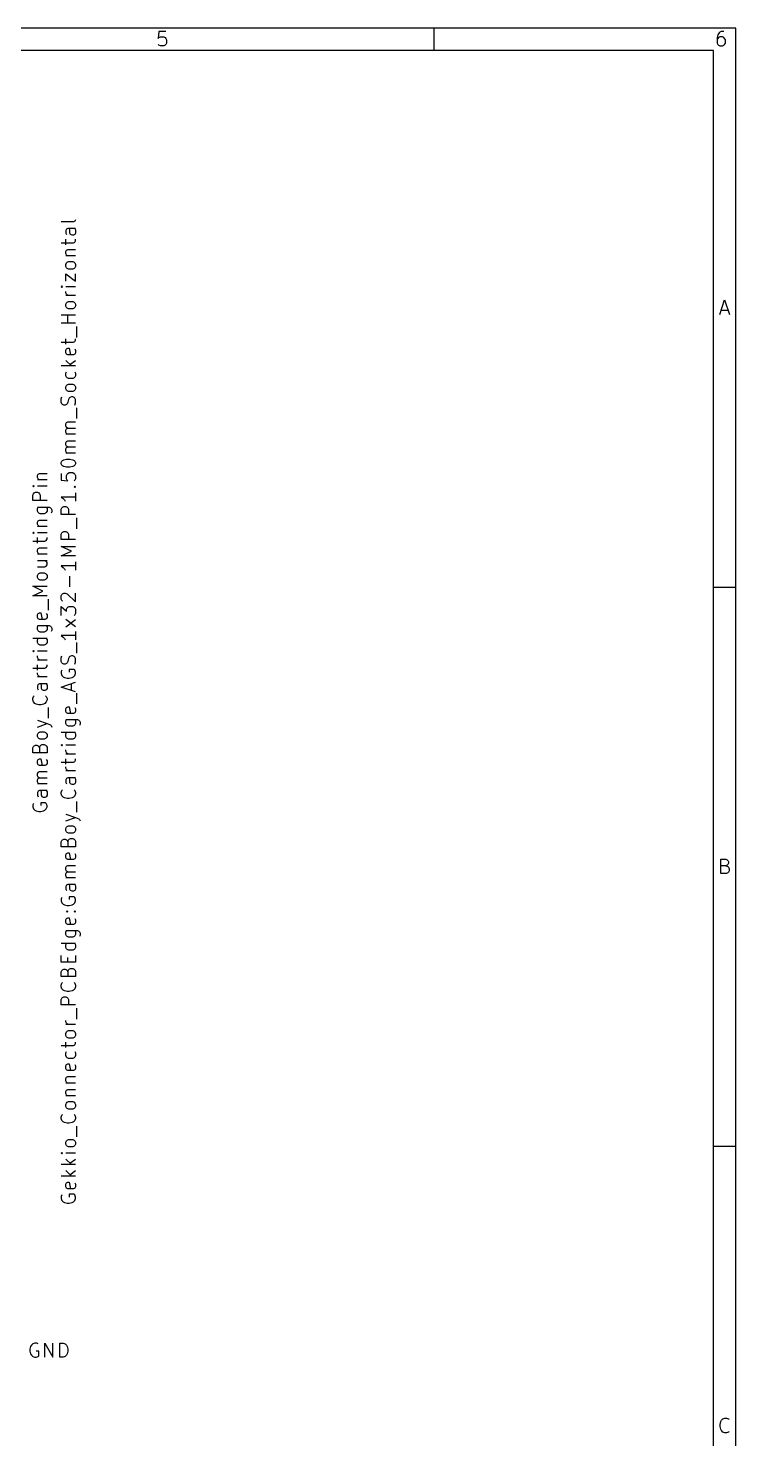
# Model space of a CAD drawing. Extents: x 0.4 to 11.3, y -7.9 to -0.4.
# Drawn here: x 8.806 to 11.299, y -5.359 to -0.394 of the extents above; entities that cross this region are included whole.
import ezdxf

# ---------------------------------------------------------------- set-up
doc = ezdxf.new("R2010")
doc.units = 0
doc.header["$MEASUREMENT"] = 0
for name, color, linetype in [('CYAN2', 4, 'CONTINUOUS'), ('MAGENTA2', 6, 'CONTINUOUS'), ('RED2', 1, 'CONTINUOUS')]:
    doc.layers.add(name, color=color, linetype=linetype)

msp = doc.modelspace()

# ---------------------------------------------------------------- linework, layer by layer
at = {"layer": 'CYAN2', "linetype": 'CONTINUOUS'}
for p, q in [((8.83928, -1.96801), (8.84166, -1.96325)), ((8.83928, -1.97515), (8.83928, -1.96801)), ((8.84166, -1.97992), (8.83928, -1.97515)), ((8.83928, -1.9823), (8.87261, -1.9823)), ((8.84166, -1.96325), (8.84642, -1.96087)), ((8.84404, -1.9823), (8.84166, -1.97992)), ((8.84642, -1.96087), (8.87261, -1.96087)), ((8.825, -2.00372), (8.82261, -2.00611)), ((8.82261, -2.00611), (8.825, -2.00849)), ((8.82261, -2.00611), (8.82737, -2.00611)), ((8.82261, -2.03706), (8.825, -2.0323)), ((8.82737, -2.00611), (8.825, -2.00372)), ((8.825, -2.00849), (8.82737, -2.00611)), ((8.825, -2.0323), (8.82737, -2.02992)), ((8.82737, -2.02992), (8.83214, -2.02754)), ((8.83214, -2.02754), (8.83928, -2.02754)), ((8.87261, -2.00611), (8.83928, -2.00611)), ((8.83928, -2.02754), (8.84404, -2.02992)), ((8.84404, -2.02992), (8.84642, -2.0323)), ((8.84642, -2.0323), (8.8488, -2.03706)), ((8.82261, -2.05611), (8.82261, -2.03706)), ((8.87261, -2.05611), (8.82261, -2.05611)), ((8.83928, -2.07992), (8.87976, -2.07992)), ((8.83928, -2.08468), (8.84166, -2.07992)), ((8.83928, -2.0942), (8.83928, -2.08468)), ((8.8488, -2.03706), (8.8488, -2.05611)), ((8.87023, -2.07992), (8.87261, -2.08468)), ((8.87261, -2.08468), (8.87261, -2.0942)), ((8.87976, -2.07992), (8.88452, -2.0823)), ((8.88452, -2.0823), (8.8869, -2.08468)), ((8.8869, -2.08468), (8.88928, -2.08944)), ((8.84166, -2.09896), (8.83928, -2.0942)), ((8.83928, -2.1323), (8.84166, -2.12754)), ((8.83928, -2.13944), (8.83928, -2.1323)), ((8.84404, -2.10134), (8.84166, -2.09896)), ((8.84166, -2.12754), (8.84642, -2.12515)), ((8.8488, -2.10372), (8.84404, -2.10134)), ((8.84642, -2.12515), (8.87261, -2.12515)), ((8.86309, -2.10372), (8.8488, -2.10372)), ((8.86785, -2.10134), (8.86309, -2.10372)), ((8.87023, -2.09896), (8.86785, -2.10134)), ((8.87261, -2.0942), (8.87023, -2.09896)), ((8.88928, -2.09658), (8.8869, -2.10134)), ((8.88928, -2.08944), (8.88928, -2.09658)), ((8.825, -2.16801), (8.82261, -2.17039)), ((8.82261, -2.17039), (8.825, -2.17277)), ((8.82261, -2.17039), (8.82737, -2.17039)), ((8.82737, -2.17039), (8.825, -2.16801)), ((8.825, -2.17277), (8.82737, -2.17039)), ((8.84166, -2.1442), (8.83928, -2.13944)), ((8.83928, -2.14658), (8.87261, -2.14658)), ((8.87261, -2.17039), (8.83928, -2.17039)), ((8.84404, -2.14658), (8.84166, -2.1442)), ((8.82261, -2.19896), (8.86547, -2.19896)), ((8.83928, -2.20611), (8.83928, -2.18706)), ((8.83928, -2.22992), (8.84166, -2.22515)), ((8.83928, -2.23706), (8.83928, -2.22992)), ((8.84166, -2.22515), (8.84642, -2.22277)), ((8.84642, -2.22277), (8.87261, -2.22277)), ((8.86547, -2.19896), (8.87023, -2.19658)), ((8.87023, -2.19658), (8.87261, -2.19182)), ((8.87261, -2.19182), (8.87261, -2.18706)), ((8.84166, -2.24182), (8.83928, -2.23706)), ((8.83928, -2.2442), (8.87261, -2.2442)), ((8.83928, -2.26801), (8.87261, -2.26801)), ((8.84404, -2.2442), (8.84166, -2.24182)), ((8.87023, -2.27039), (8.86785, -2.26801)), ((8.87261, -2.27515), (8.87023, -2.27039)), ((8.87023, -2.28706), (8.87261, -2.2823)), ((8.87261, -2.2823), (8.87261, -2.27515)), ((8.83928, -2.28944), (8.86547, -2.28944)), ((8.83928, -2.32039), (8.84166, -2.31563)), ((8.83928, -2.32754), (8.83928, -2.32039)), ((8.84166, -2.3323), (8.83928, -2.32754)), ((8.84166, -2.31563), (8.84404, -2.31325)), ((8.84404, -2.33468), (8.84166, -2.3323)), ((8.84404, -2.31325), (8.8488, -2.31087)), ((8.8488, -2.31087), (8.86309, -2.31087)), ((8.86309, -2.31087), (8.86785, -2.31325)), ((8.86547, -2.28944), (8.87023, -2.28706)), ((8.86785, -2.31325), (8.87023, -2.31563)), ((8.87023, -2.3323), (8.86785, -2.33468)), ((8.87023, -2.31563), (8.87261, -2.32039)), ((8.87261, -2.32754), (8.87023, -2.3323)), ((8.87261, -2.32039), (8.87261, -2.32754)), ((8.85833, -2.37515), (8.82261, -2.35849)), ((8.82261, -2.35849), (8.87261, -2.35849)), ((8.82261, -2.39182), (8.85833, -2.37515)), ((8.8488, -2.33706), (8.84404, -2.33468)), ((8.86309, -2.33706), (8.8488, -2.33706)), ((8.86785, -2.33468), (8.86309, -2.33706)), ((8.87261, -2.39182), (8.82261, -2.39182)), ((8.87737, -2.44182), (8.87737, -2.40372)), ((8.83928, -2.45849), (8.84166, -2.45372)), ((8.83928, -2.46801), (8.83928, -2.45849)), ((8.84166, -2.47277), (8.83928, -2.46801)), ((8.84166, -2.45372), (8.84642, -2.45134)), ((8.84642, -2.47515), (8.84166, -2.47277)), ((8.84642, -2.45134), (8.85119, -2.45134)), ((8.86547, -2.47515), (8.84642, -2.47515)), ((8.85119, -2.45134), (8.85594, -2.47515)), ((8.87023, -2.47277), (8.86547, -2.47515)), ((8.87023, -2.45372), (8.87261, -2.45849)), ((8.87261, -2.46801), (8.87023, -2.47277)), ((8.87261, -2.45849), (8.87261, -2.46801)), ((8.83928, -2.49658), (8.87976, -2.49658)), ((8.83928, -2.50134), (8.84166, -2.49658)), ((8.83928, -2.51087), (8.83928, -2.50134)), ((8.84166, -2.51563), (8.83928, -2.51087)), ((8.84404, -2.51801), (8.84166, -2.51563)), ((8.8488, -2.52039), (8.84404, -2.51801)), ((8.86309, -2.52039), (8.8488, -2.52039)), ((8.86785, -2.51801), (8.86309, -2.52039)), ((8.87023, -2.51563), (8.86785, -2.51801)), ((8.87023, -2.49658), (8.87261, -2.50134)), ((8.87261, -2.51087), (8.87023, -2.51563)), ((8.87261, -2.50134), (8.87261, -2.51087)), ((8.87976, -2.49658), (8.88452, -2.49896)), ((8.88452, -2.49896), (8.8869, -2.50134)), ((8.8869, -2.50134), (8.88928, -2.50611)), ((8.88928, -2.51325), (8.8869, -2.51801)), ((8.88928, -2.50611), (8.88928, -2.51325)), ((8.87261, -2.54182), (8.82261, -2.54182)), ((8.83928, -2.54658), (8.84166, -2.54182)), ((8.83928, -2.55611), (8.83928, -2.54658)), ((8.84166, -2.56087), (8.83928, -2.55611)), ((8.84404, -2.56325), (8.84166, -2.56087)), ((8.8488, -2.56563), (8.84404, -2.56325)), ((8.86309, -2.56563), (8.8488, -2.56563)), ((8.86785, -2.56325), (8.86309, -2.56563)), ((8.87023, -2.56087), (8.86785, -2.56325)), ((8.87023, -2.54182), (8.87261, -2.54658)), ((8.87261, -2.55611), (8.87023, -2.56087)), ((8.87261, -2.54658), (8.87261, -2.55611)), ((8.825, -2.58468), (8.82261, -2.58706)), ((8.82261, -2.58706), (8.825, -2.58944)), ((8.82261, -2.58706), (8.82737, -2.58706)), ((8.82737, -2.58706), (8.825, -2.58468)), ((8.825, -2.58944), (8.82737, -2.58706)), ((8.87261, -2.58706), (8.83928, -2.58706)), ((8.83928, -2.60849), (8.83928, -2.60372)), ((8.84166, -2.61325), (8.83928, -2.60849)), ((8.87261, -2.61801), (8.83928, -2.61801)), ((8.84404, -2.61563), (8.84166, -2.61325)), ((8.8488, -2.61801), (8.84404, -2.61563)), ((8.82261, -2.64658), (8.86547, -2.64658)), ((8.83928, -2.65372), (8.83928, -2.63468)), ((8.83928, -2.66801), (8.83928, -2.66325)), ((8.84166, -2.67277), (8.83928, -2.66801)), ((8.87261, -2.67754), (8.83928, -2.67754)), ((8.84404, -2.67515), (8.84166, -2.67277)), ((8.8488, -2.67754), (8.84404, -2.67515)), ((8.86547, -2.64658), (8.87023, -2.6442)), ((8.87023, -2.6442), (8.87261, -2.63944)), ((8.87261, -2.63944), (8.87261, -2.63468)), ((8.84166, -2.70372), (8.83928, -2.70849)), ((8.83928, -2.70849), (8.83928, -2.71801)), ((8.83928, -2.71801), (8.84166, -2.72277)), ((8.84642, -2.70134), (8.84166, -2.70372)), ((8.87261, -2.70134), (8.84642, -2.70134)), ((8.85357, -2.70611), (8.85119, -2.70134)), ((8.85357, -2.71801), (8.85357, -2.70611)), ((8.85594, -2.72277), (8.85357, -2.71801)), ((8.86071, -2.72515), (8.85594, -2.72277)), ((8.86547, -2.72515), (8.86071, -2.72515)), ((8.87023, -2.72277), (8.86547, -2.72515)), ((8.87023, -2.70134), (8.87261, -2.70611)), ((8.87261, -2.71801), (8.87023, -2.72277)), ((8.87261, -2.70611), (8.87261, -2.71801)), ((8.82261, -2.75372), (8.825, -2.74658)), ((8.82261, -2.75849), (8.82261, -2.75372)), ((8.825, -2.76563), (8.82261, -2.75849)), ((8.825, -2.74658), (8.82737, -2.7442)), ((8.82976, -2.77039), (8.825, -2.76563)), ((8.83452, -2.77277), (8.82976, -2.77039)), ((8.84404, -2.77515), (8.83452, -2.77277)), ((8.85119, -2.77515), (8.84404, -2.77515)), ((8.86071, -2.77277), (8.85119, -2.77515)), ((8.86547, -2.77039), (8.86071, -2.77277)), ((8.87023, -2.76563), (8.86547, -2.77039)), ((8.86785, -2.7442), (8.87023, -2.74658)), ((8.87023, -2.74658), (8.87261, -2.75372)), ((8.87261, -2.75849), (8.87023, -2.76563)), ((8.87261, -2.75372), (8.87261, -2.75849)), ((8.83928, -2.82992), (8.87261, -2.84182)), ((8.87737, -2.82277), (8.87737, -2.78468)), ((8.83928, -2.85372), (8.87261, -2.84182)), ((8.83928, -2.87992), (8.84166, -2.87515)), ((8.83928, -2.88706), (8.83928, -2.87992)), ((8.84166, -2.87515), (8.84404, -2.87277)), ((8.84404, -2.87277), (8.8488, -2.87039)), ((8.8488, -2.87039), (8.86309, -2.87039)), ((8.86309, -2.87039), (8.86785, -2.87277)), ((8.86785, -2.87277), (8.87023, -2.87515)), ((8.87023, -2.87515), (8.87261, -2.87992)), ((8.87261, -2.84182), (8.88452, -2.84658)), ((8.87261, -2.87992), (8.87261, -2.88706)), ((8.88452, -2.84658), (8.8869, -2.84896)), ((8.8869, -2.84896), (8.88928, -2.85372)), ((8.82261, -2.92754), (8.825, -2.92277)), ((8.82261, -2.9442), (8.82261, -2.92754)), ((8.825, -2.92277), (8.82737, -2.92039)), ((8.82737, -2.92039), (8.83214, -2.91801)), ((8.83214, -2.91801), (8.8369, -2.91801)), ((8.8369, -2.91801), (8.84166, -2.92039)), ((8.84166, -2.89182), (8.83928, -2.88706)), ((8.84404, -2.8942), (8.84166, -2.89182)), ((8.84166, -2.92039), (8.84404, -2.92277)), ((8.8488, -2.89658), (8.84404, -2.8942)), ((8.84404, -2.92277), (8.84642, -2.92754)), ((8.84642, -2.92754), (8.8488, -2.92039)), ((8.84642, -2.92754), (8.84642, -2.9442)), ((8.86309, -2.89658), (8.8488, -2.89658)), ((8.8488, -2.92039), (8.85119, -2.91801)), ((8.85119, -2.91801), (8.85594, -2.91563)), ((8.85594, -2.91563), (8.86309, -2.91563)), ((8.86785, -2.8942), (8.86309, -2.89658)), ((8.86309, -2.91563), (8.86785, -2.91801)), ((8.87023, -2.89182), (8.86785, -2.8942)), ((8.86785, -2.91801), (8.87023, -2.92039)), ((8.87261, -2.88706), (8.87023, -2.89182)), ((8.87023, -2.92039), (8.87261, -2.92515)), ((8.87261, -2.92515), (8.87261, -2.9442)), ((8.87261, -2.9442), (8.82261, -2.9442)), ((8.83928, -2.97277), (8.84166, -2.96801)), ((8.83928, -2.9823), (8.83928, -2.97277)), ((8.84166, -2.96801), (8.84642, -2.96563)), ((8.84642, -2.96563), (8.85119, -2.96563)), ((8.85119, -2.96563), (8.85594, -2.98944)), ((8.87023, -2.96801), (8.87261, -2.97277)), ((8.87261, -2.97277), (8.87261, -2.9823)), ((8.84166, -2.98706), (8.83928, -2.9823)), ((8.83928, -3.01801), (8.84166, -3.01325)), ((8.83928, -3.02515), (8.83928, -3.01801)), ((8.84166, -3.02992), (8.83928, -3.02515)), ((8.84642, -2.98944), (8.84166, -2.98706)), ((8.84166, -3.01325), (8.84642, -3.01087)), ((8.86547, -2.98944), (8.84642, -2.98944)), ((8.84642, -3.01087), (8.87261, -3.01087)), ((8.87023, -2.98706), (8.86547, -2.98944)), ((8.87261, -2.9823), (8.87023, -2.98706)), ((8.83928, -3.03944), (8.84166, -3.03468)), ((8.83928, -3.04658), (8.83928, -3.03944)), ((8.84166, -3.05134), (8.83928, -3.04658)), ((8.87261, -3.05372), (8.83928, -3.05372)), ((8.84642, -3.0323), (8.84166, -3.02992)), ((8.84166, -3.03468), (8.84642, -3.0323)), ((8.84404, -3.05372), (8.84166, -3.05134)), ((8.84642, -3.07754), (8.84166, -3.07992)), ((8.84642, -3.0323), (8.87261, -3.0323)), ((8.87261, -3.07754), (8.84642, -3.07754)), ((8.85357, -3.0823), (8.85119, -3.07754)), ((8.87023, -3.07754), (8.87261, -3.0823)), ((8.825, -3.12277), (8.82261, -3.12754)), ((8.82261, -3.12754), (8.82261, -3.13468)), ((8.84166, -3.07992), (8.83928, -3.08468)), ((8.83928, -3.08468), (8.83928, -3.0942)), ((8.83928, -3.0942), (8.84166, -3.09896)), ((8.86785, -3.12039), (8.85119, -3.12039)), ((8.85119, -3.12039), (8.85119, -3.12992)), ((8.85357, -3.0942), (8.85357, -3.0823)), ((8.85594, -3.09896), (8.85357, -3.0942)), ((8.86071, -3.10134), (8.85594, -3.09896)), ((8.86547, -3.10134), (8.86071, -3.10134)), ((8.87023, -3.09896), (8.86547, -3.10134)), ((8.87023, -3.12277), (8.86785, -3.12039)), ((8.87261, -3.0942), (8.87023, -3.09896)), ((8.87261, -3.12992), (8.87023, -3.12277)), ((8.87261, -3.0823), (8.87261, -3.0942)), ((8.82261, -3.13468), (8.825, -3.14182)), ((8.825, -3.14182), (8.82976, -3.14658)), ((8.82976, -3.14658), (8.83452, -3.14896)), ((8.83452, -3.14896), (8.84404, -3.15134)), ((8.84404, -3.15134), (8.85119, -3.15134)), ((8.85119, -3.15134), (8.86071, -3.14896)), ((8.86071, -3.14896), (8.86547, -3.14658)), ((8.86547, -3.14658), (8.87023, -3.14182)), ((8.87023, -3.14182), (8.87261, -3.13468)), ((8.87261, -3.13468), (8.87261, -3.12992)), ((8.81503, -5.03452), (8.81265, -5.04404)), ((8.81265, -5.04404), (8.81265, -5.05118)), ((8.81265, -5.05118), (8.81503, -5.0607)), ((8.81741, -5.02975), (8.81503, -5.03452)), ((8.81503, -5.0607), (8.81741, -5.06546)), ((8.82217, -5.02499), (8.81741, -5.02975)), ((8.82931, -5.02261), (8.82217, -5.02499)), ((8.83646, -5.02261), (8.82931, -5.02261)), ((8.8436, -5.05118), (8.83407, -5.05118)), ((8.84122, -5.02499), (8.83646, -5.02261)), ((8.8436, -5.06785), (8.8436, -5.05118)), ((8.86503, -5.07261), (8.86503, -5.02261)), ((8.86503, -5.02261), (8.8936, -5.07261)), ((8.8936, -5.07261), (8.8936, -5.02261)), ((8.91741, -5.07261), (8.91741, -5.02261)), ((8.91741, -5.02261), (8.92931, -5.02261)), ((8.92931, -5.02261), (8.93646, -5.02499)), ((8.93646, -5.02499), (8.94122, -5.02975)), ((8.94122, -5.02975), (8.9436, -5.03452)), ((8.9436, -5.0607), (8.94122, -5.06546)), ((8.9436, -5.03452), (8.94598, -5.04404)), ((8.94598, -5.05118), (8.9436, -5.0607)), ((8.94598, -5.04404), (8.94598, -5.05118)), ((8.81741, -5.06546), (8.82217, -5.07023)), ((8.82217, -5.07023), (8.82931, -5.07261)), ((8.82931, -5.07261), (8.83407, -5.07261)), ((8.83407, -5.07261), (8.84122, -5.07023)), ((8.84122, -5.07023), (8.8436, -5.06785)), ((8.92931, -5.07261), (8.91741, -5.07261)), ((8.93646, -5.07023), (8.92931, -5.07261)), ((8.94122, -5.06546), (8.93646, -5.07023))]:
    msp.add_line(p, q, dxfattribs=at)
at = {"layer": 'MAGENTA2', "linetype": 'CONTINUOUS'}
for p, q in [((8.96547, -1.07499), (8.92261, -1.07499)), ((8.97023, -1.07261), (8.96547, -1.07499)), ((8.97261, -1.06785), (8.97023, -1.07261)), ((8.94166, -1.10119), (8.93928, -1.10594)), ((8.93928, -1.10594), (8.93928, -1.11547)), ((8.93928, -1.11547), (8.94166, -1.12023)), ((8.93928, -1.15594), (8.93928, -1.1369)), ((8.94642, -1.0988), (8.94166, -1.10119)), ((8.97261, -1.0988), (8.94642, -1.0988)), ((8.95357, -1.10357), (8.95119, -1.0988)), ((8.95357, -1.11547), (8.95357, -1.10357)), ((8.95594, -1.12023), (8.95357, -1.11547)), ((8.96071, -1.12261), (8.95594, -1.12023)), ((8.96547, -1.12261), (8.96071, -1.12261)), ((8.97023, -1.12023), (8.96547, -1.12261)), ((8.97023, -1.0988), (8.97261, -1.10357)), ((8.97261, -1.11547), (8.97023, -1.12023)), ((8.97023, -1.14642), (8.97261, -1.14166)), ((8.97261, -1.10357), (8.97261, -1.11547)), ((8.97261, -1.14166), (8.97261, -1.1369)), ((8.92261, -1.1488), (8.96547, -1.1488)), ((8.93928, -1.17976), (8.94166, -1.17499)), ((8.93928, -1.1869), (8.93928, -1.17976)), ((8.94166, -1.19166), (8.93928, -1.1869)), ((8.94166, -1.17499), (8.94642, -1.17261)), ((8.94404, -1.19404), (8.94166, -1.19166)), ((8.94642, -1.17261), (8.97261, -1.17261)), ((8.96547, -1.1488), (8.97023, -1.14642)), ((8.93928, -1.19404), (8.97261, -1.19404)), ((8.93928, -1.22499), (8.94166, -1.22023)), ((8.93928, -1.23214), (8.93928, -1.22499)), ((8.94166, -1.2369), (8.93928, -1.23214)), ((8.94166, -1.22023), (8.94404, -1.21785)), ((8.94404, -1.23928), (8.94166, -1.2369)), ((8.94404, -1.21785), (8.9488, -1.21547)), ((8.9488, -1.24166), (8.94404, -1.23928)), ((8.9488, -1.21547), (8.96309, -1.21547)), ((8.96309, -1.21547), (8.96785, -1.21785)), ((8.96785, -1.23928), (8.96309, -1.24166)), ((8.96785, -1.21785), (8.97023, -1.22023)), ((8.97023, -1.2369), (8.96785, -1.23928)), ((8.97023, -1.22023), (8.97261, -1.22499)), ((8.97261, -1.23214), (8.97023, -1.2369)), ((8.97261, -1.22499), (8.97261, -1.23214)), ((8.93928, -1.28452), (8.93928, -1.25833)), ((8.93928, -1.25833), (8.97261, -1.28452)), ((8.96309, -1.24166), (8.9488, -1.24166)), ((8.97261, -1.28452), (8.97261, -1.25833)), ((8.925, -1.30119), (8.92261, -1.30357)), ((8.92261, -1.30357), (8.925, -1.30594)), ((8.92261, -1.30357), (8.92737, -1.30357)), ((8.92737, -1.30357), (8.925, -1.30119)), ((8.925, -1.30594), (8.92737, -1.30357)), ((8.97261, -1.30357), (8.93928, -1.30357)), ((8.93928, -1.32499), (8.93928, -1.32023)), ((8.94166, -1.32976), (8.93928, -1.32499)), ((8.97261, -1.33452), (8.93928, -1.33452)), ((8.94404, -1.33214), (8.94166, -1.32976)), ((8.9488, -1.33452), (8.94404, -1.33214)), ((8.93928, -1.36547), (8.94166, -1.36071)), ((8.93928, -1.37261), (8.93928, -1.36547)), ((8.94166, -1.37737), (8.93928, -1.37261)), ((8.94166, -1.36071), (8.94404, -1.35833)), ((8.94404, -1.37976), (8.94166, -1.37737)), ((8.94404, -1.35833), (8.9488, -1.35594)), ((8.9488, -1.38214), (8.94404, -1.37976)), ((8.9488, -1.35594), (8.96309, -1.35594)), ((8.96309, -1.38214), (8.9488, -1.38214)), ((8.96309, -1.35594), (8.96785, -1.35833)), ((8.96785, -1.37976), (8.96309, -1.38214)), ((8.96785, -1.35833), (8.97023, -1.36071)), ((8.97023, -1.37737), (8.96785, -1.37976)), ((8.97023, -1.36071), (8.97261, -1.36547)), ((8.97261, -1.37261), (8.97023, -1.37737)), ((8.97261, -1.36547), (8.97261, -1.37261)), ((8.97261, -1.40357), (8.92261, -1.40357)), ((8.97261, -1.43214), (8.92261, -1.43214)), ((8.94642, -1.43214), (8.94642, -1.40357)), ((8.93928, -1.50594), (8.93928, -1.4869)), ((8.97261, -1.49166), (8.97261, -1.4869)), ((8.97737, -1.48214), (8.97737, -1.44404)), ((8.92261, -1.4988), (8.96547, -1.4988)), ((8.93928, -1.52737), (8.94166, -1.52261)), ((8.93928, -1.5369), (8.93928, -1.52737)), ((8.94166, -1.54166), (8.93928, -1.5369)), ((8.94166, -1.52261), (8.94642, -1.52023)), ((8.94642, -1.52023), (8.95119, -1.52023)), ((8.95119, -1.52023), (8.95594, -1.54404)), ((8.96547, -1.4988), (8.97023, -1.49642)), ((8.97023, -1.49642), (8.97261, -1.49166)), ((8.97023, -1.52261), (8.97261, -1.52737)), ((8.97261, -1.5369), (8.97023, -1.54166)), ((8.97261, -1.52737), (8.97261, -1.5369)), ((8.97261, -1.58214), (8.92261, -1.58214)), ((8.93928, -1.56309), (8.95833, -1.58214)), ((8.94642, -1.54404), (8.94166, -1.54166)), ((8.96547, -1.54404), (8.94642, -1.54404)), ((8.95357, -1.57737), (8.97261, -1.56309)), ((8.97023, -1.54166), (8.96547, -1.54404)), ((8.93928, -1.60833), (8.94166, -1.60357)), ((8.93928, -1.61785), (8.93928, -1.60833)), ((8.94166, -1.62261), (8.93928, -1.61785)), ((8.94404, -1.62499), (8.94166, -1.62261)), ((8.9488, -1.62737), (8.94404, -1.62499)), ((8.96309, -1.62737), (8.9488, -1.62737)), ((8.96785, -1.62499), (8.96309, -1.62737)), ((8.97023, -1.62261), (8.96785, -1.62499)), ((8.97023, -1.60357), (8.97261, -1.60833)), ((8.97261, -1.61785), (8.97023, -1.62261)), ((8.97261, -1.60833), (8.97261, -1.61785)), ((8.93928, -1.65594), (8.94166, -1.65119)), ((8.93928, -1.66309), (8.93928, -1.65594)), ((8.94166, -1.66785), (8.93928, -1.66309)), ((8.94166, -1.65119), (8.94404, -1.6488)), ((8.94404, -1.67023), (8.94166, -1.66785)), ((8.94404, -1.6488), (8.9488, -1.64642)), ((8.9488, -1.67261), (8.94404, -1.67023)), ((8.9488, -1.64642), (8.96309, -1.64642)), ((8.96309, -1.67261), (8.9488, -1.67261)), ((8.96309, -1.64642), (8.96785, -1.6488)), ((8.96785, -1.67023), (8.96309, -1.67261)), ((8.96785, -1.6488), (8.97023, -1.65119)), ((8.97023, -1.66785), (8.96785, -1.67023)), ((8.97023, -1.65119), (8.97261, -1.65594)), ((8.97261, -1.66309), (8.97023, -1.66785)), ((8.97261, -1.65594), (8.97261, -1.66309)), ((8.92261, -1.6988), (8.925, -1.69166)), ((8.92261, -1.71071), (8.92261, -1.6988)), ((8.925, -1.71547), (8.92261, -1.71071)), ((8.92737, -1.71785), (8.925, -1.71547)), ((8.93214, -1.72023), (8.92737, -1.71785)), ((8.9369, -1.72023), (8.93214, -1.72023)), ((8.94166, -1.71785), (8.9369, -1.72023)), ((8.94404, -1.71547), (8.94166, -1.71785)), ((8.94642, -1.71071), (8.94404, -1.71547)), ((8.9488, -1.70119), (8.94642, -1.71071)), ((8.95119, -1.69642), (8.9488, -1.70119)), ((8.95357, -1.69404), (8.95119, -1.69642)), ((8.95833, -1.69166), (8.95357, -1.69404)), ((8.96309, -1.69166), (8.95833, -1.69166)), ((8.96785, -1.69404), (8.96309, -1.69166)), ((8.97023, -1.69642), (8.96785, -1.69404)), ((8.97261, -1.70119), (8.97023, -1.69642)), ((8.97023, -1.72023), (8.97261, -1.71309)), ((8.97261, -1.71309), (8.97261, -1.70119)), ((8.97737, -1.76785), (8.97737, -1.72976)), ((8.93928, -1.7869), (8.94166, -1.78214)), ((8.93928, -1.79404), (8.93928, -1.7869)), ((8.94166, -1.78214), (8.94642, -1.77976)), ((8.94642, -1.77976), (8.97261, -1.77976)), ((8.94166, -1.7988), (8.93928, -1.79404)), ((8.93928, -1.80833), (8.94166, -1.80357)), ((8.93928, -1.81547), (8.93928, -1.80833)), ((8.94166, -1.82023), (8.93928, -1.81547)), ((8.97261, -1.82261), (8.93928, -1.82261)), ((8.94642, -1.80119), (8.94166, -1.7988)), ((8.94166, -1.80357), (8.94642, -1.80119)), ((8.94404, -1.82261), (8.94166, -1.82023)), ((8.94642, -1.80119), (8.97261, -1.80119)), ((8.93928, -1.85357), (8.94166, -1.8488)), ((8.93928, -1.86071), (8.93928, -1.85357)), ((8.94166, -1.86547), (8.93928, -1.86071)), ((8.93928, -1.87499), (8.94166, -1.87023)), ((8.93928, -1.88214), (8.93928, -1.87499)), ((8.94166, -1.8869), (8.93928, -1.88214)), ((8.94166, -1.8488), (8.94642, -1.84642)), ((8.94642, -1.86785), (8.94166, -1.86547)), ((8.94166, -1.87023), (8.94642, -1.86785)), ((8.94404, -1.88928), (8.94166, -1.8869)), ((8.94642, -1.84642), (8.97261, -1.84642)), ((8.94642, -1.86785), (8.97261, -1.86785)), ((8.92261, -1.92261), (8.925, -1.91785)), ((8.92261, -1.92737), (8.92261, -1.92261)), ((8.925, -1.93214), (8.92261, -1.92737)), ((8.925, -1.91785), (8.92737, -1.91547)), ((8.92737, -1.93452), (8.925, -1.93214)), ((8.92737, -1.91547), (8.93214, -1.91309)), ((8.93214, -1.9369), (8.92737, -1.93452)), ((8.93214, -1.91309), (8.94166, -1.91071)), ((8.97261, -1.88928), (8.93928, -1.88928)), ((8.94166, -1.91071), (8.95357, -1.91071)), ((8.95357, -1.91071), (8.96309, -1.91309)), ((8.96309, -1.91309), (8.96785, -1.91547)), ((8.96785, -1.93452), (8.96309, -1.9369)), ((8.96785, -1.91547), (8.97023, -1.91785)), ((8.97023, -1.93214), (8.96785, -1.93452)), ((8.97023, -1.91785), (8.97261, -1.92261)), ((8.97261, -1.92737), (8.97023, -1.93214)), ((8.97261, -1.92261), (8.97261, -1.92737)), ((8.92261, -1.96071), (8.92261, -1.98452)), ((8.92261, -1.98452), (8.94642, -1.9869)), ((8.94166, -1.93928), (8.93214, -1.9369)), ((8.95357, -1.93928), (8.94166, -1.93928)), ((8.94166, -1.96785), (8.94404, -1.96309)), ((8.94166, -1.97976), (8.94166, -1.96785)), ((8.94404, -1.98452), (8.94166, -1.97976)), ((8.94404, -1.96309), (8.94642, -1.96071)), ((8.94642, -1.9869), (8.94404, -1.98452)), ((8.94642, -1.96071), (8.95119, -1.95833)), ((8.95119, -1.95833), (8.96309, -1.95833)), ((8.96309, -1.9369), (8.95357, -1.93928)), ((8.96309, -1.95833), (8.96785, -1.96071)), ((8.96785, -1.96071), (8.97023, -1.96309)), ((8.97023, -1.98452), (8.96785, -1.9869)), ((8.97023, -1.96309), (8.97261, -1.96785)), ((8.97261, -1.97976), (8.97023, -1.98452)), ((8.97261, -1.96785), (8.97261, -1.97976)), ((8.96785, -2.00833), (8.97023, -2.00594)), ((8.97023, -2.01071), (8.96785, -2.00833)), ((8.96785, -2.00833), (8.97261, -2.00833)), ((8.97023, -2.00594), (8.97261, -2.00833)), ((8.97261, -2.00833), (8.97023, -2.01071)), ((8.97261, -2.02976), (8.97261, -2.05833)), ((8.97261, -2.04404), (8.92261, -2.04404)), ((8.92261, -2.04404), (8.92976, -2.0488)), ((8.92261, -2.0869), (8.925, -2.08214)), ((8.925, -2.08214), (8.92737, -2.07976)), ((8.92737, -2.07976), (8.93214, -2.07737)), ((8.92976, -2.0488), (8.93452, -2.05357)), ((8.93214, -2.07737), (8.93928, -2.07737)), ((8.93452, -2.05357), (8.9369, -2.05833)), ((8.93928, -2.07737), (8.94404, -2.07976)), ((8.94404, -2.07976), (8.94642, -2.08214)), ((8.94642, -2.08214), (8.9488, -2.0869)), ((8.92261, -2.10594), (8.92261, -2.0869)), ((8.97261, -2.10594), (8.92261, -2.10594)), ((8.9488, -2.0869), (8.9488, -2.10594)), ((8.97737, -2.15594), (8.97737, -2.11785)), ((8.92261, -2.17499), (8.925, -2.17023)), ((8.92261, -2.19404), (8.92261, -2.17499)), ((8.925, -2.17023), (8.92737, -2.16785)), ((8.92737, -2.16785), (8.93214, -2.16547)), ((8.93214, -2.16547), (8.93928, -2.16547)), ((8.93928, -2.16547), (8.94404, -2.16785)), ((8.94404, -2.16785), (8.94642, -2.17023)), ((8.94642, -2.17023), (8.9488, -2.17499)), ((8.9488, -2.17499), (8.9488, -2.19404)), ((8.97261, -2.19404), (8.92261, -2.19404)), ((8.95833, -2.23452), (8.92261, -2.21785)), ((8.92261, -2.21785), (8.97261, -2.21785)), ((8.92261, -2.25119), (8.95833, -2.23452)), ((8.97261, -2.25119), (8.92261, -2.25119)), ((8.97261, -2.27261), (8.97261, -2.30119)), ((8.97261, -2.2869), (8.92261, -2.2869)), ((8.92261, -2.2869), (8.92976, -2.29166)), ((8.92976, -2.29166), (8.93452, -2.29642)), ((8.93452, -2.29642), (8.9369, -2.30119)), ((8.95357, -2.36071), (8.95357, -2.32261)), ((8.92737, -2.38452), (8.93214, -2.38214)), ((8.93214, -2.38214), (8.9369, -2.38214)), ((8.9369, -2.38214), (8.94404, -2.38452)), ((8.97261, -2.41309), (8.97261, -2.38214)), ((8.92261, -2.39166), (8.925, -2.3869)), ((8.92261, -2.40357), (8.92261, -2.39166)), ((8.925, -2.40833), (8.92261, -2.40357)), ((8.92261, -2.46071), (8.92261, -2.42976)), ((8.92261, -2.42976), (8.94166, -2.44642)), ((8.925, -2.3869), (8.92737, -2.38452)), ((8.92737, -2.41071), (8.925, -2.40833)), ((8.94404, -2.38452), (8.97261, -2.41309)), ((8.94404, -2.43452), (8.94642, -2.43214)), ((8.94642, -2.43214), (8.95119, -2.42976)), ((8.95119, -2.42976), (8.96309, -2.42976)), ((8.96309, -2.42976), (8.96785, -2.43214)), ((8.96785, -2.43214), (8.97023, -2.43452)), ((8.97261, -2.50119), (8.93928, -2.47499)), ((8.93928, -2.50119), (8.97261, -2.47499)), ((8.94166, -2.43928), (8.94404, -2.43452)), ((8.94166, -2.44642), (8.94166, -2.43928)), ((8.97023, -2.45833), (8.96785, -2.46071)), ((8.97023, -2.43452), (8.97261, -2.43928)), ((8.97261, -2.45357), (8.97023, -2.45833)), ((8.97261, -2.43928), (8.97261, -2.45357)), ((8.97261, -2.53214), (8.92261, -2.53214)), ((8.92261, -2.53214), (8.92976, -2.5369)), ((8.97261, -2.51785), (8.97261, -2.54642)), ((8.92976, -2.5369), (8.93452, -2.54166)), ((8.93452, -2.54166), (8.9369, -2.54642)), ((8.97737, -2.59404), (8.97737, -2.55594)), ((8.92261, -2.61071), (8.925, -2.60357)), ((8.92261, -2.62261), (8.92261, -2.61071)), ((8.925, -2.62737), (8.92261, -2.62261)), ((8.92737, -2.62976), (8.925, -2.62737)), ((8.93214, -2.63214), (8.92737, -2.62976)), ((8.94166, -2.62976), (8.9369, -2.63214)), ((8.94404, -2.62737), (8.94166, -2.62976)), ((8.94642, -2.62261), (8.94404, -2.62737)), ((8.9488, -2.61309), (8.94642, -2.62261)), ((8.95119, -2.60833), (8.9488, -2.61309)), ((8.95357, -2.60594), (8.95119, -2.60833)), ((8.95833, -2.60357), (8.95357, -2.60594)), ((8.96309, -2.60357), (8.95833, -2.60357)), ((8.96785, -2.60594), (8.96309, -2.60357)), ((8.97023, -2.60833), (8.96785, -2.60594)), ((8.97261, -2.61309), (8.97023, -2.60833)), ((8.97023, -2.63214), (8.97261, -2.62499)), ((8.97261, -2.62499), (8.97261, -2.61309)), ((8.925, -2.65357), (8.92261, -2.65833)), ((8.92261, -2.65833), (8.92261, -2.66547)), ((8.92261, -2.66547), (8.925, -2.67261)), ((8.925, -2.67261), (8.92976, -2.67737)), ((8.92976, -2.67737), (8.93452, -2.67976)), ((8.9369, -2.63214), (8.93214, -2.63214)), ((8.93452, -2.67976), (8.94404, -2.68214)), ((8.96785, -2.65119), (8.95119, -2.65119)), ((8.95119, -2.65119), (8.95119, -2.66071)), ((8.95119, -2.68214), (8.96071, -2.67976)), ((8.96071, -2.67976), (8.96547, -2.67737)), ((8.96547, -2.67737), (8.97023, -2.67261)), ((8.97023, -2.65357), (8.96785, -2.65119)), ((8.97261, -2.66071), (8.97023, -2.65357)), ((8.97023, -2.67261), (8.97261, -2.66547)), ((8.97261, -2.66547), (8.97261, -2.66071)), ((8.92261, -2.71309), (8.97261, -2.69642)), ((8.97261, -2.72976), (8.92261, -2.71309)), ((8.94404, -2.68214), (8.95119, -2.68214)), ((8.95833, -2.72499), (8.95833, -2.70119)), ((8.97737, -2.77261), (8.97737, -2.73452)), ((8.93928, -2.78928), (8.94166, -2.78452)), ((8.93928, -2.7988), (8.93928, -2.78928)), ((8.94166, -2.80357), (8.93928, -2.7988)), ((8.93928, -2.82737), (8.97976, -2.82737)), ((8.93928, -2.83214), (8.94166, -2.82737)), ((8.94166, -2.78452), (8.94642, -2.78214)), ((8.94642, -2.80594), (8.94166, -2.80357)), ((8.94642, -2.78214), (8.95119, -2.78214)), ((8.96547, -2.80594), (8.94642, -2.80594)), ((8.95119, -2.78214), (8.95594, -2.80594)), ((8.97023, -2.80357), (8.96547, -2.80594)), ((8.97023, -2.78452), (8.97261, -2.78928)), ((8.97261, -2.7988), (8.97023, -2.80357)), ((8.97023, -2.82737), (8.97261, -2.83214)), ((8.97261, -2.78928), (8.97261, -2.7988)), ((8.97976, -2.82737), (8.98452, -2.82976)), ((8.98452, -2.82976), (8.9869, -2.83214)), ((8.97261, -2.87261), (8.92261, -2.87261)), ((8.93928, -2.84166), (8.93928, -2.83214)), ((8.94166, -2.84642), (8.93928, -2.84166)), ((8.93928, -2.87737), (8.94166, -2.87261)), ((8.93928, -2.8869), (8.93928, -2.87737)), ((8.94404, -2.8488), (8.94166, -2.84642)), ((8.9488, -2.85119), (8.94404, -2.8488)), ((8.96309, -2.85119), (8.9488, -2.85119)), ((8.96785, -2.8488), (8.96309, -2.85119)), ((8.97023, -2.84642), (8.96785, -2.8488)), ((8.97261, -2.84166), (8.97023, -2.84642)), ((8.97023, -2.87261), (8.97261, -2.87737)), ((8.97261, -2.83214), (8.97261, -2.84166)), ((8.97261, -2.87737), (8.97261, -2.8869)), ((8.9869, -2.83214), (8.98928, -2.8369)), ((8.98928, -2.84404), (8.9869, -2.8488)), ((8.98928, -2.8369), (8.98928, -2.84404)), ((8.925, -2.91547), (8.92261, -2.91785)), ((8.92261, -2.91785), (8.925, -2.92023)), ((8.92261, -2.91785), (8.92737, -2.91785)), ((8.92737, -2.91785), (8.925, -2.91547)), ((8.925, -2.92023), (8.92737, -2.91785)), ((8.94166, -2.89166), (8.93928, -2.8869)), ((8.97261, -2.91785), (8.93928, -2.91785)), ((8.94404, -2.89404), (8.94166, -2.89166)), ((8.9488, -2.89642), (8.94404, -2.89404)), ((8.96309, -2.89642), (8.9488, -2.89642)), ((8.96785, -2.89404), (8.96309, -2.89642)), ((8.97023, -2.89166), (8.96785, -2.89404)), ((8.97261, -2.8869), (8.97023, -2.89166)), ((8.92261, -2.97737), (8.96547, -2.97737)), ((8.93928, -2.93928), (8.93928, -2.93452)), ((8.94166, -2.94404), (8.93928, -2.93928)), ((8.97261, -2.9488), (8.93928, -2.9488)), ((8.93928, -2.98452), (8.93928, -2.96547)), ((8.94404, -2.94642), (8.94166, -2.94404)), ((8.9488, -2.9488), (8.94404, -2.94642)), ((8.96547, -2.97737), (8.97023, -2.97499)), ((8.97023, -2.97499), (8.97261, -2.97023)), ((8.97261, -2.97023), (8.97261, -2.96547)), ((8.93928, -2.9988), (8.93928, -2.99404)), ((8.94166, -3.00357), (8.93928, -2.9988)), ((8.97261, -3.00833), (8.93928, -3.00833)), ((8.94404, -3.00594), (8.94166, -3.00357)), ((8.9488, -3.00833), (8.94404, -3.00594)), ((8.92261, -3.08452), (8.925, -3.07737)), ((8.925, -3.07737), (8.92737, -3.07499)), ((8.94166, -3.03452), (8.93928, -3.03928)), ((8.93928, -3.03928), (8.93928, -3.0488)), ((8.93928, -3.0488), (8.94166, -3.05357)), ((8.94642, -3.03214), (8.94166, -3.03452)), ((8.97261, -3.03214), (8.94642, -3.03214)), ((8.95357, -3.0369), (8.95119, -3.03214)), ((8.95357, -3.0488), (8.95357, -3.0369)), ((8.95594, -3.05357), (8.95357, -3.0488)), ((8.96071, -3.05594), (8.95594, -3.05357)), ((8.96547, -3.05594), (8.96071, -3.05594)), ((8.97023, -3.05357), (8.96547, -3.05594)), ((8.96785, -3.07499), (8.97023, -3.07737)), ((8.97023, -3.03214), (8.97261, -3.0369)), ((8.97261, -3.0488), (8.97023, -3.05357)), ((8.97023, -3.07737), (8.97261, -3.08452)), ((8.97261, -3.0369), (8.97261, -3.0488)), ((8.92261, -3.08928), (8.92261, -3.08452)), ((8.925, -3.09642), (8.92261, -3.08928)), ((8.92976, -3.10119), (8.925, -3.09642)), ((8.93452, -3.10357), (8.92976, -3.10119)), ((8.94404, -3.10594), (8.93452, -3.10357)), ((8.95119, -3.10594), (8.94404, -3.10594)), ((8.96071, -3.10357), (8.95119, -3.10594)), ((8.96547, -3.10119), (8.96071, -3.10357)), ((8.97023, -3.09642), (8.96547, -3.10119)), ((8.97261, -3.08928), (8.97023, -3.09642)), ((8.97261, -3.08452), (8.97261, -3.08928)), ((8.97737, -3.15357), (8.97737, -3.11547)), ((8.93928, -3.16071), (8.97261, -3.17261)), ((8.93928, -3.18452), (8.97261, -3.17261)), ((8.97261, -3.17261), (8.98452, -3.17737)), ((8.98452, -3.17737), (8.9869, -3.17976)), ((8.93928, -3.21071), (8.94166, -3.20594)), ((8.93928, -3.21785), (8.93928, -3.21071)), ((8.94166, -3.22261), (8.93928, -3.21785)), ((8.94166, -3.20594), (8.94404, -3.20357)), ((8.94404, -3.22499), (8.94166, -3.22261)), ((8.94404, -3.20357), (8.9488, -3.20119)), ((8.9488, -3.22737), (8.94404, -3.22499)), ((8.9488, -3.20119), (8.96309, -3.20119)), ((8.96309, -3.22737), (8.9488, -3.22737)), ((8.96309, -3.20119), (8.96785, -3.20357)), ((8.96785, -3.22499), (8.96309, -3.22737)), ((8.96785, -3.20357), (8.97023, -3.20594)), ((8.97023, -3.22261), (8.96785, -3.22499)), ((8.97023, -3.20594), (8.97261, -3.21071)), ((8.97261, -3.21785), (8.97023, -3.22261)), ((8.97261, -3.21071), (8.97261, -3.21785)), ((8.9869, -3.17976), (8.98928, -3.18452)), ((8.92261, -3.25833), (8.925, -3.25357)), ((8.92261, -3.27499), (8.92261, -3.25833)), ((8.97261, -3.27499), (8.92261, -3.27499)), ((8.925, -3.25357), (8.92737, -3.25119)), ((8.92737, -3.25119), (8.93214, -3.2488)), ((8.93214, -3.2488), (8.9369, -3.2488)), ((8.9369, -3.2488), (8.94166, -3.25119)), ((8.94166, -3.25119), (8.94404, -3.25357)), ((8.94404, -3.25357), (8.94642, -3.25833)), ((8.94642, -3.25833), (8.9488, -3.25119)), ((8.94642, -3.25833), (8.94642, -3.27499)), ((8.9488, -3.25119), (8.95119, -3.2488)), ((8.95119, -3.2488), (8.95594, -3.24642)), ((8.95594, -3.24642), (8.96309, -3.24642)), ((8.96309, -3.24642), (8.96785, -3.2488)), ((8.96785, -3.2488), (8.97023, -3.25119)), ((8.97023, -3.25119), (8.97261, -3.25594)), ((8.97261, -3.25594), (8.97261, -3.27499)), ((8.93928, -3.30357), (8.94166, -3.2988)), ((8.93928, -3.31309), (8.93928, -3.30357)), ((8.94166, -3.31785), (8.93928, -3.31309)), ((8.94166, -3.2988), (8.94642, -3.29642)), ((8.94642, -3.32023), (8.94166, -3.31785)), ((8.94642, -3.29642), (8.95119, -3.29642)), ((8.96547, -3.32023), (8.94642, -3.32023)), ((8.95119, -3.29642), (8.95594, -3.32023)), ((8.97023, -3.31785), (8.96547, -3.32023)), ((8.97023, -3.2988), (8.97261, -3.30357)), ((8.97261, -3.31309), (8.97023, -3.31785)), ((8.97261, -3.30357), (8.97261, -3.31309)), ((8.93928, -3.3488), (8.94166, -3.34404)), ((8.93928, -3.35594), (8.93928, -3.3488)), ((8.94166, -3.36071), (8.93928, -3.35594)), ((8.93928, -3.37023), (8.94166, -3.36547)), ((8.93928, -3.37737), (8.93928, -3.37023)), ((8.94166, -3.34404), (8.94642, -3.34166)), ((8.94642, -3.36309), (8.94166, -3.36071)), ((8.94166, -3.36547), (8.94642, -3.36309)), ((8.94642, -3.34166), (8.97261, -3.34166)), ((8.94642, -3.36309), (8.97261, -3.36309)), ((8.94166, -3.38214), (8.93928, -3.37737)), ((8.97261, -3.38452), (8.93928, -3.38452)), ((8.94166, -3.41071), (8.93928, -3.41547)), ((8.93928, -3.41547), (8.93928, -3.42499)), ((8.93928, -3.42499), (8.94166, -3.42976)), ((8.94404, -3.38452), (8.94166, -3.38214)), ((8.94642, -3.40833), (8.94166, -3.41071)), ((8.97261, -3.40833), (8.94642, -3.40833)), ((8.95357, -3.41309), (8.95119, -3.40833)), ((8.95357, -3.42499), (8.95357, -3.41309)), ((8.95594, -3.42976), (8.95357, -3.42499)), ((8.97023, -3.40833), (8.97261, -3.41309)), ((8.97261, -3.42499), (8.97023, -3.42976)), ((8.97261, -3.41309), (8.97261, -3.42499)), ((8.925, -3.45357), (8.92261, -3.45833)), ((8.92261, -3.45833), (8.92261, -3.46547)), ((8.92261, -3.46547), (8.925, -3.47261)), ((8.925, -3.47261), (8.92976, -3.47737)), ((8.96785, -3.45119), (8.95119, -3.45119)), ((8.95119, -3.45119), (8.95119, -3.46071)), ((8.96071, -3.43214), (8.95594, -3.42976)), ((8.96547, -3.43214), (8.96071, -3.43214)), ((8.97023, -3.42976), (8.96547, -3.43214)), ((8.96547, -3.47737), (8.97023, -3.47261)), ((8.97023, -3.45357), (8.96785, -3.45119)), ((8.97261, -3.46071), (8.97023, -3.45357)), ((8.97023, -3.47261), (8.97261, -3.46547)), ((8.97261, -3.46547), (8.97261, -3.46071)), ((8.92976, -3.47737), (8.93452, -3.47976)), ((8.93452, -3.47976), (8.94404, -3.48214)), ((8.94166, -3.50357), (8.94404, -3.50119)), ((8.94404, -3.50594), (8.94166, -3.50357)), ((8.94166, -3.50357), (8.94642, -3.50357)), ((8.94166, -3.52737), (8.94642, -3.52499)), ((8.94404, -3.48214), (8.95119, -3.48214)), ((8.94404, -3.50119), (8.94642, -3.50357)), ((8.94642, -3.50357), (8.94404, -3.50594)), ((8.94642, -3.52499), (8.95119, -3.52499)), ((8.95119, -3.48214), (8.96071, -3.47976)), ((8.95119, -3.52499), (8.95594, -3.5488)), ((8.96071, -3.47976), (8.96547, -3.47737)), ((8.96785, -3.50357), (8.97023, -3.50119)), ((8.97023, -3.50594), (8.96785, -3.50357)), ((8.96785, -3.50357), (8.97261, -3.50357)), ((8.97023, -3.50119), (8.97261, -3.50357)), ((8.97261, -3.50357), (8.97023, -3.50594)), ((8.93928, -3.53214), (8.94166, -3.52737)), ((8.93928, -3.54166), (8.93928, -3.53214)), ((8.94166, -3.54642), (8.93928, -3.54166)), ((8.93928, -3.57023), (8.97976, -3.57023)), ((8.93928, -3.57499), (8.94166, -3.57023)), ((8.93928, -3.58452), (8.93928, -3.57499)), ((8.94642, -3.5488), (8.94166, -3.54642)), ((8.96547, -3.5488), (8.94642, -3.5488)), ((8.97023, -3.54642), (8.96547, -3.5488)), ((8.97023, -3.52737), (8.97261, -3.53214)), ((8.97261, -3.54166), (8.97023, -3.54642)), ((8.97023, -3.57023), (8.97261, -3.57499)), ((8.97261, -3.53214), (8.97261, -3.54166)), ((8.97261, -3.57499), (8.97261, -3.58452)), ((8.97976, -3.57023), (8.98452, -3.57261)), ((8.98452, -3.57261), (8.9869, -3.57499)), ((8.9869, -3.57499), (8.98928, -3.57976)), ((8.97261, -3.61547), (8.92261, -3.61547)), ((8.94166, -3.58928), (8.93928, -3.58452)), ((8.93928, -3.62023), (8.94166, -3.61547)), ((8.93928, -3.62976), (8.93928, -3.62023)), ((8.94404, -3.59166), (8.94166, -3.58928)), ((8.9488, -3.59404), (8.94404, -3.59166)), ((8.96309, -3.59404), (8.9488, -3.59404)), ((8.96785, -3.59166), (8.96309, -3.59404)), ((8.97023, -3.58928), (8.96785, -3.59166)), ((8.97261, -3.58452), (8.97023, -3.58928)), ((8.97023, -3.61547), (8.97261, -3.62023)), ((8.97261, -3.62023), (8.97261, -3.62976)), ((8.98928, -3.5869), (8.9869, -3.59166)), ((8.98928, -3.57976), (8.98928, -3.5869)), ((8.92261, -3.68214), (8.92261, -3.65833)), ((8.94166, -3.63452), (8.93928, -3.62976)), ((8.94404, -3.6369), (8.94166, -3.63452)), ((8.9488, -3.63928), (8.94404, -3.6369)), ((8.94642, -3.68214), (8.94642, -3.66547)), ((8.96309, -3.63928), (8.9488, -3.63928)), ((8.96785, -3.6369), (8.96309, -3.63928)), ((8.97023, -3.63452), (8.96785, -3.6369)), ((8.97261, -3.62976), (8.97023, -3.63452)), ((8.97261, -3.65833), (8.97261, -3.68214)), ((8.97261, -3.68214), (8.92261, -3.68214)), ((8.92261, -3.71547), (8.925, -3.71071)), ((8.92261, -3.73214), (8.92261, -3.71547)), ((8.925, -3.71071), (8.92737, -3.70833)), ((8.92737, -3.70833), (8.93214, -3.70594)), ((8.93214, -3.70594), (8.9369, -3.70594)), ((8.9369, -3.70594), (8.94166, -3.70833)), ((8.94166, -3.70833), (8.94404, -3.71071)), ((8.94404, -3.71071), (8.94642, -3.71547)), ((8.94642, -3.71547), (8.9488, -3.70833)), ((8.94642, -3.71547), (8.94642, -3.73214)), ((8.9488, -3.70833), (8.95119, -3.70594)), ((8.95119, -3.70594), (8.95594, -3.70357)), ((8.95594, -3.70357), (8.96309, -3.70357)), ((8.96309, -3.70357), (8.96785, -3.70594)), ((8.96785, -3.70594), (8.97023, -3.70833)), ((8.97023, -3.70833), (8.97261, -3.71309)), ((8.97261, -3.71309), (8.97261, -3.73214)), ((8.97261, -3.73214), (8.92261, -3.73214)), ((8.92261, -3.76309), (8.925, -3.75594)), ((8.92261, -3.76785), (8.92261, -3.76309)), ((8.925, -3.77499), (8.92261, -3.76785)), ((8.925, -3.75594), (8.92737, -3.75357)), ((8.96785, -3.75357), (8.97023, -3.75594)), ((8.97023, -3.75594), (8.97261, -3.76309)), ((8.97261, -3.76785), (8.97023, -3.77499)), ((8.97261, -3.76309), (8.97261, -3.76785)), ((8.92261, -3.81309), (8.925, -3.80833)), ((8.92261, -3.83214), (8.92261, -3.81309)), ((8.92976, -3.77976), (8.925, -3.77499)), ((8.925, -3.80833), (8.92737, -3.80594)), ((8.92737, -3.80594), (8.93214, -3.80357)), ((8.93452, -3.78214), (8.92976, -3.77976)), ((8.93214, -3.80357), (8.93928, -3.80357)), ((8.94404, -3.78452), (8.93452, -3.78214)), ((8.93928, -3.80357), (8.94404, -3.80594)), ((8.95119, -3.78452), (8.94404, -3.78452)), ((8.94404, -3.80594), (8.94642, -3.80833)), ((8.94642, -3.80833), (8.9488, -3.81309)), ((8.9488, -3.81309), (8.9488, -3.83214)), ((8.96071, -3.78214), (8.95119, -3.78452)), ((8.96547, -3.77976), (8.96071, -3.78214)), ((8.97023, -3.77499), (8.96547, -3.77976)), ((8.97261, -3.83214), (8.92261, -3.83214)), ((8.97737, -3.88214), (8.97737, -3.84404)), ((8.93928, -3.89166), (8.93928, -3.8869)), ((8.94166, -3.89642), (8.93928, -3.89166)), ((8.97261, -3.90119), (8.93928, -3.90119)), ((8.94404, -3.8988), (8.94166, -3.89642)), ((8.9488, -3.90119), (8.94404, -3.8988)), ((8.94404, -3.92499), (8.9488, -3.92261)), ((8.9488, -3.92261), (8.96309, -3.92261)), ((8.96309, -3.92261), (8.96785, -3.92499)), ((8.93928, -3.93214), (8.94166, -3.92737)), ((8.93928, -3.93928), (8.93928, -3.93214)), ((8.94166, -3.94404), (8.93928, -3.93928)), ((8.93928, -3.98214), (8.93928, -3.96309)), ((8.94166, -3.92737), (8.94404, -3.92499)), ((8.94404, -3.94642), (8.94166, -3.94404)), ((8.9488, -3.9488), (8.94404, -3.94642)), ((8.96309, -3.9488), (8.9488, -3.9488)), ((8.96785, -3.94642), (8.96309, -3.9488)), ((8.96785, -3.92499), (8.97023, -3.92737)), ((8.97023, -3.94404), (8.96785, -3.94642)), ((8.97023, -3.92737), (8.97261, -3.93214)), ((8.97261, -3.93928), (8.97023, -3.94404)), ((8.97023, -3.97261), (8.97261, -3.96785)), ((8.97261, -3.93214), (8.97261, -3.93928)), ((8.97261, -3.96785), (8.97261, -3.96309)), ((8.92261, -3.97499), (8.96547, -3.97499)), ((8.93928, -4.00119), (8.94166, -3.99642)), ((8.93928, -4.01071), (8.93928, -4.00119)), ((8.94166, -4.01547), (8.93928, -4.01071)), ((8.94404, -4.01785), (8.94166, -4.01547)), ((8.9488, -4.02023), (8.94404, -4.01785)), ((8.96309, -4.02023), (8.9488, -4.02023)), ((8.96785, -4.01785), (8.96309, -4.02023)), ((8.96547, -3.97499), (8.97023, -3.97261)), ((8.97023, -4.01547), (8.96785, -4.01785)), ((8.97023, -3.99642), (8.97261, -4.00119)), ((8.97261, -4.01071), (8.97023, -4.01547)), ((8.97261, -4.00119), (8.97261, -4.01071)), ((8.93928, -4.04642), (8.94166, -4.04166)), ((8.93928, -4.05594), (8.93928, -4.04642)), ((8.94166, -4.06071), (8.93928, -4.05594)), ((8.94166, -4.04166), (8.94642, -4.03928)), ((8.94642, -4.06309), (8.94166, -4.06071)), ((8.94642, -4.03928), (8.95119, -4.03928)), ((8.96547, -4.06309), (8.94642, -4.06309)), ((8.95119, -4.03928), (8.95594, -4.06309)), ((8.97023, -4.06071), (8.96547, -4.06309)), ((8.97023, -4.04166), (8.97261, -4.04642)), ((8.97261, -4.05594), (8.97023, -4.06071)), ((8.97261, -4.04642), (8.97261, -4.05594)), ((8.93928, -4.09166), (8.94166, -4.0869)), ((8.93928, -4.0988), (8.93928, -4.09166)), ((8.94166, -4.10357), (8.93928, -4.0988)), ((8.93928, -4.10594), (8.97261, -4.10594)), ((8.94166, -4.0869), (8.94642, -4.08452)), ((8.94404, -4.10594), (8.94166, -4.10357)), ((8.94642, -4.08452), (8.97261, -4.08452)), ((8.93928, -4.1369), (8.94166, -4.13214)), ((8.93928, -4.14404), (8.93928, -4.1369)), ((8.94166, -4.1488), (8.93928, -4.14404)), ((8.93928, -4.15119), (8.97261, -4.15119)), ((8.94166, -4.13214), (8.94642, -4.12976)), ((8.94404, -4.15119), (8.94166, -4.1488)), ((8.94642, -4.12976), (8.97261, -4.12976)), ((8.92261, -4.22737), (8.925, -4.22023)), ((8.925, -4.22023), (8.92737, -4.21785)), ((8.93928, -4.18214), (8.94166, -4.17737)), ((8.93928, -4.18928), (8.93928, -4.18214)), ((8.94166, -4.19404), (8.93928, -4.18928)), ((8.94166, -4.17737), (8.94404, -4.17499)), ((8.94404, -4.19642), (8.94166, -4.19404)), ((8.94404, -4.17499), (8.9488, -4.17261)), ((8.9488, -4.1988), (8.94404, -4.19642)), ((8.9488, -4.17261), (8.96309, -4.17261)), ((8.96309, -4.1988), (8.9488, -4.1988)), ((8.96309, -4.17261), (8.96785, -4.17499)), ((8.96785, -4.19642), (8.96309, -4.1988)), ((8.96785, -4.17499), (8.97023, -4.17737)), ((8.97023, -4.19404), (8.96785, -4.19642)), ((8.96785, -4.21785), (8.97023, -4.22023)), ((8.97023, -4.17737), (8.97261, -4.18214)), ((8.97261, -4.18928), (8.97023, -4.19404)), ((8.97023, -4.22023), (8.97261, -4.22737)), ((8.97261, -4.18214), (8.97261, -4.18928)), ((8.92261, -4.23214), (8.92261, -4.22737)), ((8.925, -4.23928), (8.92261, -4.23214)), ((8.92976, -4.24404), (8.925, -4.23928)), ((8.93452, -4.24642), (8.92976, -4.24404)), ((8.94404, -4.2488), (8.93452, -4.24642)), ((8.95119, -4.2488), (8.94404, -4.2488)), ((8.96071, -4.24642), (8.95119, -4.2488)), ((8.96547, -4.24404), (8.96071, -4.24642)), ((8.97023, -4.23928), (8.96547, -4.24404)), ((8.97261, -4.23214), (8.97023, -4.23928)), ((8.97261, -4.22737), (8.97261, -4.23214)), ((8.97737, -4.29642), (8.97737, -4.25833)), ((8.93928, -4.31547), (8.94166, -4.31071)), ((8.93928, -4.32261), (8.93928, -4.31547)), ((8.94166, -4.31071), (8.94404, -4.30833)), ((8.94404, -4.30833), (8.9488, -4.30594)), ((8.9488, -4.30594), (8.96309, -4.30594)), ((8.96309, -4.30594), (8.96785, -4.30833)), ((8.96785, -4.30833), (8.97023, -4.31071)), ((8.97023, -4.31071), (8.97261, -4.31547)), ((8.97261, -4.31547), (8.97261, -4.32261)), ((8.925, -4.35119), (8.92261, -4.35357)), ((8.92261, -4.35357), (8.925, -4.35594)), ((8.92261, -4.35357), (8.92737, -4.35357)), ((8.92737, -4.35357), (8.925, -4.35119)), ((8.925, -4.35594), (8.92737, -4.35357)), ((8.94166, -4.32737), (8.93928, -4.32261)), ((8.97261, -4.35357), (8.93928, -4.35357)), ((8.94404, -4.32976), (8.94166, -4.32737)), ((8.9488, -4.33214), (8.94404, -4.32976)), ((8.96309, -4.33214), (8.9488, -4.33214)), ((8.96785, -4.32976), (8.96309, -4.33214)), ((8.97023, -4.32737), (8.96785, -4.32976)), ((8.97261, -4.32261), (8.97023, -4.32737)), ((8.97261, -4.39404), (8.92261, -4.39404)), ((8.93928, -4.37499), (8.95833, -4.39404)), ((8.93928, -4.41547), (8.95833, -4.43452)), ((8.95357, -4.38928), (8.97261, -4.37499)), ((8.95357, -4.42976), (8.97261, -4.41547)), ((8.97261, -4.43452), (8.92261, -4.43452)), ((8.93928, -4.46309), (8.94166, -4.45833)), ((8.93928, -4.47261), (8.93928, -4.46309)), ((8.94166, -4.45833), (8.94642, -4.45594)), ((8.94642, -4.45594), (8.95119, -4.45594)), ((8.95119, -4.45594), (8.95594, -4.47976)), ((8.97023, -4.45833), (8.97261, -4.46309)), ((8.97261, -4.46309), (8.97261, -4.47261)), ((8.925, -4.50119), (8.92261, -4.50594)), ((8.92261, -4.50594), (8.92261, -4.51309)), ((8.92261, -4.51309), (8.925, -4.52023)), ((8.94166, -4.47737), (8.93928, -4.47261)), ((8.94642, -4.47976), (8.94166, -4.47737)), ((8.96547, -4.47976), (8.94642, -4.47976)), ((8.96785, -4.4988), (8.95119, -4.4988)), ((8.95119, -4.4988), (8.95119, -4.50833)), ((8.97023, -4.47737), (8.96547, -4.47976)), ((8.97023, -4.50119), (8.96785, -4.4988)), ((8.97261, -4.47261), (8.97023, -4.47737)), ((8.97261, -4.50833), (8.97023, -4.50119)), ((8.97023, -4.52023), (8.97261, -4.51309)), ((8.97261, -4.51309), (8.97261, -4.50833)), ((8.925, -4.52023), (8.92976, -4.52499)), ((8.92976, -4.52499), (8.93452, -4.52737)), ((8.93452, -4.52737), (8.94404, -4.52976)), ((8.94404, -4.52976), (8.95119, -4.52976)), ((8.95119, -4.52976), (8.96071, -4.52737)), ((8.96071, -4.52737), (8.96547, -4.52499)), ((8.96547, -4.52499), (8.97023, -4.52023))]:
    msp.add_line(p, q, dxfattribs=at)
at = {"layer": 'RED2', "linetype": 'CONTINUOUS'}
for p, q in [((11.2993, -0.3937), (0.3937, -0.3937)), ((10.2362, -0.47244), (10.2362, -0.3937)), ((11.2993, -7.8743), (11.2993, -0.3937)), ((9.26711, -0.40504), (9.26467, -0.42941)), ((9.26467, -0.42941), (9.26711, -0.42698)), ((9.29148, -0.40504), (9.26711, -0.40504)), ((9.26711, -0.42698), (9.27198, -0.42454)), ((9.27198, -0.42454), (9.28417, -0.42454)), ((9.28417, -0.42454), (9.28904, -0.42698)), ((9.28904, -0.42698), (9.29148, -0.42941)), ((9.29148, -0.42941), (9.29391, -0.43429)), ((9.29391, -0.44647), (9.29148, -0.45135)), ((9.29391, -0.43429), (9.29391, -0.44647)), ((11.2356, -0.41723), (11.2332, -0.42698)), ((11.2332, -0.42698), (11.2332, -0.44647)), ((11.2356, -0.42941), (11.2332, -0.43429)), ((11.2332, -0.44647), (11.2356, -0.45135)), ((11.2405, -0.40992), (11.2356, -0.41723)), ((11.238, -0.42698), (11.2356, -0.42941)), ((11.2429, -0.42454), (11.238, -0.42698)), ((11.2429, -0.40748), (11.2405, -0.40992)), ((11.2478, -0.40504), (11.2429, -0.40748)), ((11.2527, -0.42454), (11.2429, -0.42454)), ((11.2575, -0.40504), (11.2478, -0.40504)), ((11.2575, -0.42698), (11.2527, -0.42454)), ((11.26, -0.42941), (11.2575, -0.42698)), ((11.2624, -0.43429), (11.26, -0.42941)), ((11.26, -0.45135), (11.2624, -0.44647)), ((11.2624, -0.44647), (11.2624, -0.43429)), ((11.2206, -0.47244), (0.47244, -0.47244)), ((9.26711, -0.45378), (9.26467, -0.45135)), ((9.27198, -0.45622), (9.26711, -0.45378)), ((9.28417, -0.45622), (9.27198, -0.45622)), ((9.28904, -0.45378), (9.28417, -0.45622)), ((9.29148, -0.45135), (9.28904, -0.45378)), ((11.2206, -7.79556), (11.2206, -0.47244)), ((11.2356, -0.45135), (11.238, -0.45378)), ((11.238, -0.45378), (11.2429, -0.45622)), ((11.2429, -0.45622), (11.2527, -0.45622)), ((11.2527, -0.45622), (11.2575, -0.45378)), ((11.2575, -0.45378), (11.26, -0.45135)), ((11.2429, -1.4011), (11.2599, -1.34992)), ((11.2477, -1.38648), (11.2721, -1.38648)), ((11.2599, -1.34992), (11.277, -1.4011)), ((11.2993, -2.3622), (11.2206, -2.3622)), ((11.2465, -3.36961), (11.2465, -3.31843)), ((11.2465, -3.31843), (11.2636, -3.31843)), ((11.2636, -3.31843), (11.2685, -3.32087)), ((11.2685, -3.32087), (11.2709, -3.3233)), ((11.2709, -3.3233), (11.2733, -3.32818)), ((11.2636, -3.3428), (11.2465, -3.3428)), ((11.266, -3.36961), (11.2465, -3.36961)), ((11.2685, -3.34036), (11.2636, -3.3428)), ((11.2636, -3.3428), (11.2709, -3.34524)), ((11.2709, -3.36717), (11.266, -3.36961)), ((11.2709, -3.33793), (11.2685, -3.34036)), ((11.2733, -3.33305), (11.2709, -3.33793)), ((11.2709, -3.34524), (11.2733, -3.34767)), ((11.2733, -3.36473), (11.2709, -3.36717)), ((11.2733, -3.32818), (11.2733, -3.33305)), ((11.2733, -3.34767), (11.2758, -3.35255)), ((11.2758, -3.35986), (11.2733, -3.36473)), ((11.2758, -3.35255), (11.2758, -3.35986)), ((11.2993, -4.33071), (11.2206, -4.33071)), ((11.2441, -5.30887), (11.2465, -5.29912)), ((11.2441, -5.31618), (11.2441, -5.30887)), ((11.2465, -5.29912), (11.249, -5.29424)), ((11.249, -5.29424), (11.2538, -5.28937)), ((11.2538, -5.28937), (11.2611, -5.28693)), ((11.2611, -5.28693), (11.266, -5.28693)), ((11.266, -5.28693), (11.2733, -5.28937)), ((11.2733, -5.28937), (11.2758, -5.29181)), ((11.2465, -5.32593), (11.2441, -5.31618)), ((11.249, -5.3308), (11.2465, -5.32593)), ((11.2538, -5.33567), (11.249, -5.3308)), ((11.2611, -5.33811), (11.2538, -5.33567)), ((11.266, -5.33811), (11.2611, -5.33811)), ((11.2733, -5.33567), (11.266, -5.33811)), ((11.2758, -5.33324), (11.2733, -5.33567))]:
    msp.add_line(p, q, dxfattribs=at)

doc.saveas('drawing.dxf')
